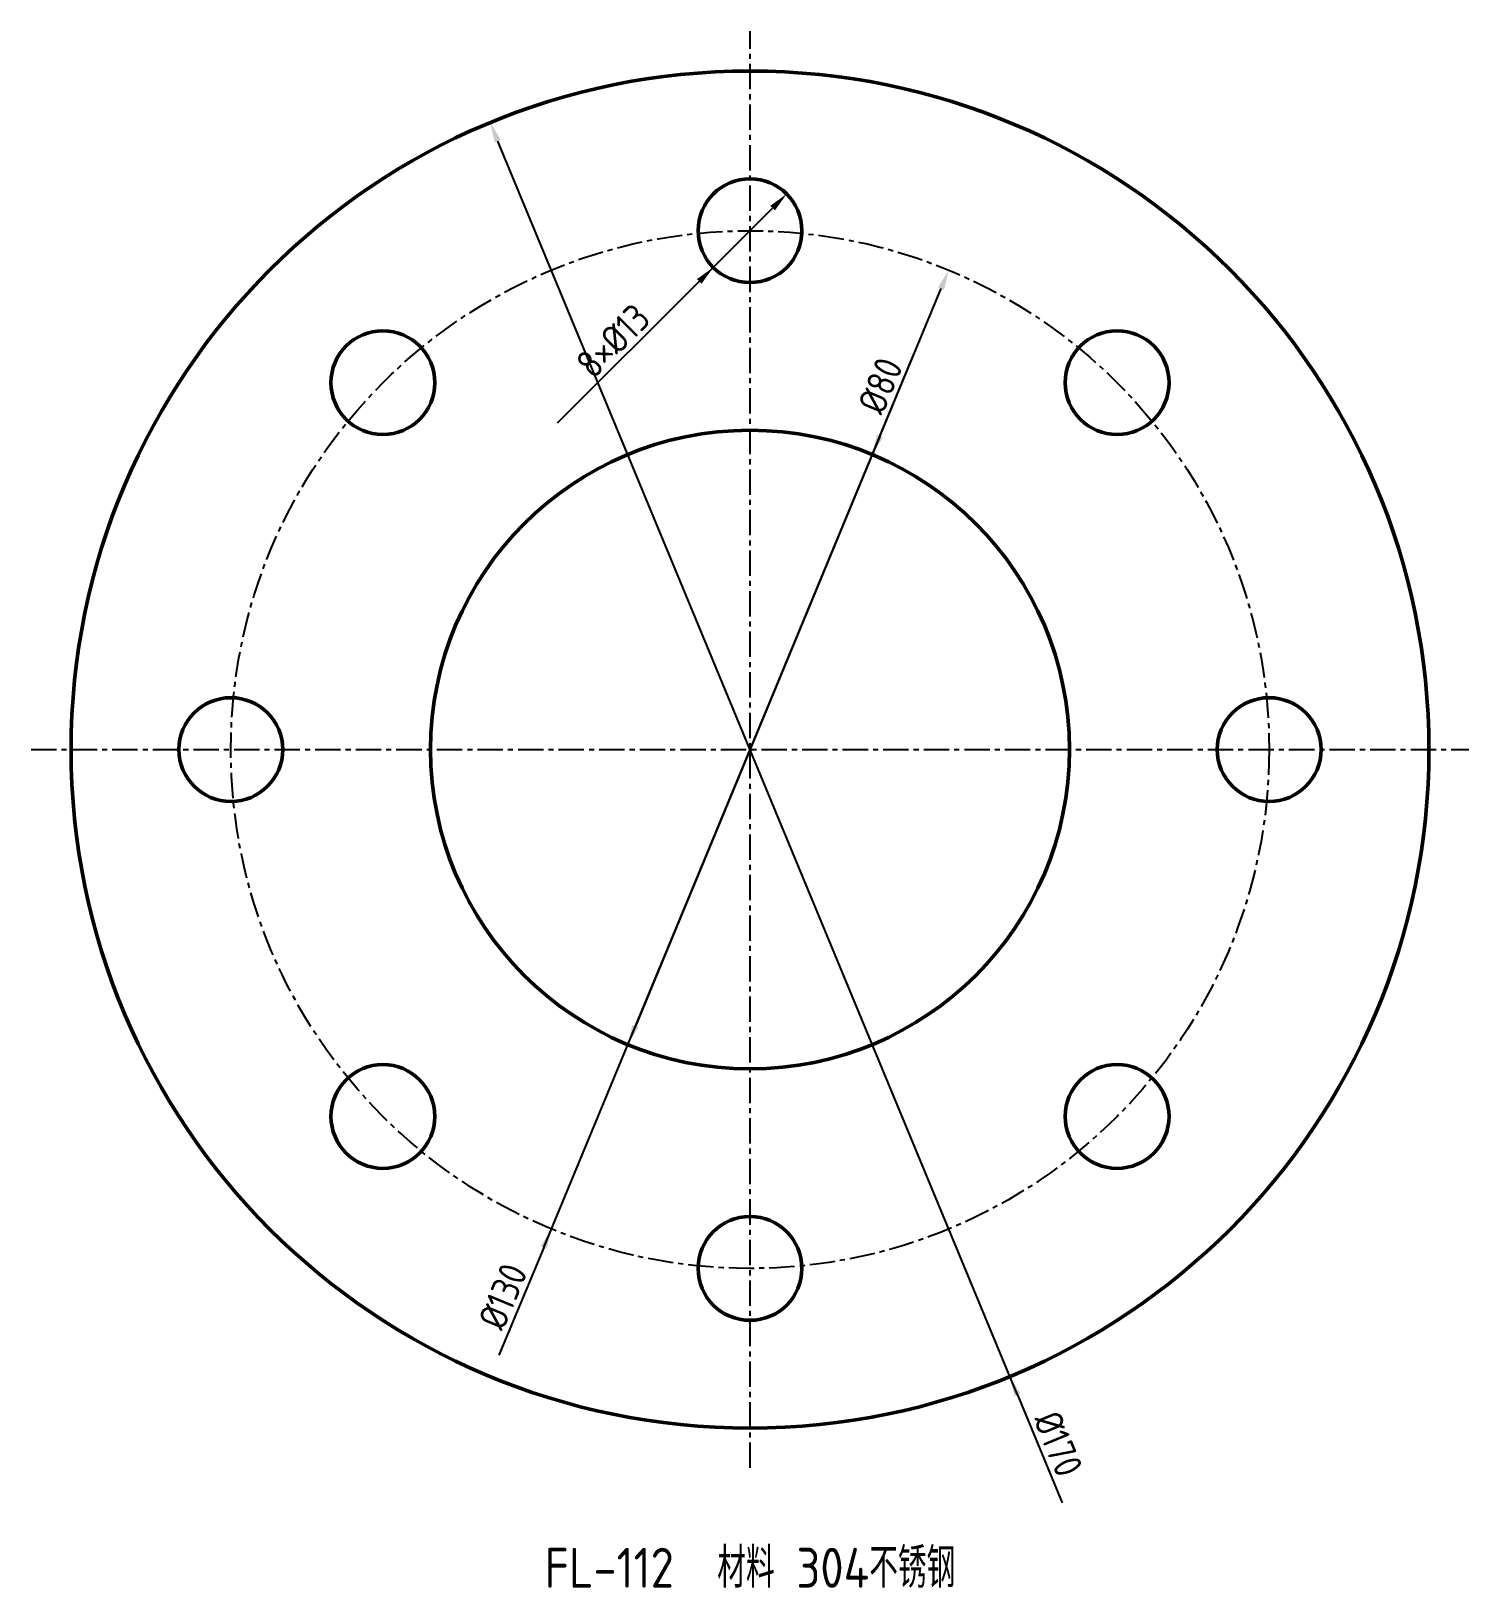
# Model space of a CAD drawing. Header units: millimetres. Extents: x -90 to 90, y -105 to 90.
import ezdxf
from ezdxf.enums import TextEntityAlignment as Align

# ---------------------------------------------------------------- set-up
doc = ezdxf.new("R2010")
doc.units = ezdxf.units.MM
doc.linetypes.add('CENTER', pattern=[5.08, 3.175, -0.635, 0.635, -0.635])
for name, color, linetype, lineweight in [('CENTER', 1, 'CENTER', 25), ('DIM', 3, 'Continuous', 18), ('HOLES', 7, 'Continuous', 50), ('OUTLINE', 7, 'Continuous', 50), ('TEXT', 7, 'Continuous', 25)]:
    doc.layers.add(name, color=color, linetype=linetype, lineweight=lineweight)
doc.styles.add('GB', font='gbenor.shx', dxfattribs={"bigfont": 'gbcbig.shx'})
doc.styles.get("Standard").update_dxf_attribs({"font": 'gbenor.shx', "bigfont": 'gbcbig.shx'})
doc.dimstyles.new('AGENTCAD', dxfattribs={"dimtxt": 3.5, "dimasz": 2.5, "dimexe": 1.25, "dimexo": 0.625, "dimtad": 1, "dimdsep": 46, "dimtxsty": 'Standard', "dimcen": 2.5, "dimazin": 3, "dimtfac": 1, "dimtmove": 0, "dimatfit": 3})

msp = doc.modelspace()

# ---------------------------------------------------------------- linework, layer by layer
at = {"layer": 'CENTER', "linetype": 'CENTER'}
for p, q in [((0, -90), (0, 90)), ((-90, 0), (90, 0))]:
    msp.add_line(p, q, dxfattribs=at)
msp.add_circle((0, 0), 65, dxfattribs=at)
at = {"layer": 'HOLES'}
for centre in [(0, 65), (-45.962, 45.962), (45.962, 45.962), (-65, 0), (65, 0), (-45.962, -45.962), (45.962, -45.962), (0, -65)]:
    msp.add_circle(centre, 6.5, dxfattribs=at)
at = {"layer": 'OUTLINE'}
for radius in [85, 40]:
    msp.add_circle((0, 0), radius, dxfattribs=at)

# ---------------------------------------------------------------- texts
at = {"layer": 'TEXT', "style": 'GB'}
msp.add_text('FL-112  材料 304不锈钢', height=5, dxfattribs=at).set_placement((0, -105), align=Align.CENTER)

# ---------------------------------------------------------------- dimensions: what is measured, and where the dimension line sits
at = {"layer": 'DIM'}
for p1, p2 in [((-32.528, 78.53), (32.528, -78.53)), ((24.874, 60.052), (-24.874, -60.052)), ((-15.307, -36.955), (15.307, 36.955))]:
    msp.add_diameter_dim_2p(p1=p1, p2=p2, dimstyle='AGENTCAD', dxfattribs=at).render()
msp.add_diameter_dim_2p(p1=(4.596, 69.596), p2=(-4.596, 60.404), text='8×%%C13', dimstyle='AGENTCAD', dxfattribs=at).render()

doc.saveas('drawing.dxf')
